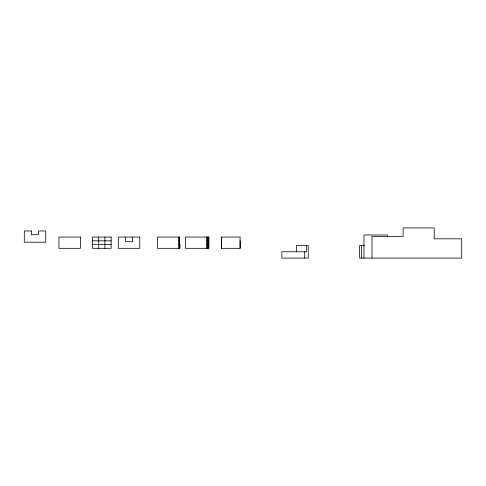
<?xml version="1.0" encoding="UTF-8"?>
<svg xmlns="http://www.w3.org/2000/svg" width="486" height="486" viewBox="0 0 486 486"><rect width="100%" height="100%" fill="white"/><g stroke="black" fill="none" stroke-linecap="round" stroke-linejoin="round"><path stroke-width="0.73" d="M92.486 240.819L111.124 240.819M178.787 240.819L179.607 240.819M206.653 240.819L208.895 240.819M221.397 240.819L221.659 248.322M240.12 240.819L240.206 248.322L221.397 248.322L221.397 237.065L240.12 237.065L240.029 248.322M92.486 244.567L111.124 244.567M178.787 244.567L180.02 244.567L180.02 248.322L157.409 248.322L157.409 237.065L179.607 237.065L179.607 248.322M206.653 244.567L208.895 244.567M364.47 245.473L359.64 245.473L359.64 258.096L461.7 258.096L461.7 238.814L434.229 238.814L434.229 227.904L403.113 227.904L403.113 236.396L371.99 236.396L371.99 258.096M387.391 236.494L387.391 234.999L363.959 234.999L363.959 258.096M361.639 245.473L361.639 258.096M306.478 245.473L306.478 251.784L281.868 251.784L281.868 258.096L308.239 258.096L308.239 245.473L296.515 245.473L296.515 251.784M304.722 251.784L304.722 258.096M221.567 244.567L221.567 248.322M221.482 237.065L221.482 248.322M208.148 237.065L208.148 248.322M207.4 237.065L207.4 248.322M206.653 237.065L206.653 248.322M179.2 237.065L179.2 248.322M178.787 237.065L178.787 248.322M132.593 237.065L132.593 241.688L125.455 241.688L125.455 237.065M104.909 237.065L104.909 248.322M98.694 237.065L98.694 248.322M31.438 230.965L24.3 230.965L24.3 242.222L45.72 242.222L45.72 230.965L38.582 230.965L38.582 234.714L31.438 234.714L31.438 230.965M80.378 237.065L58.958 237.065L58.958 248.322L80.378 248.322L80.378 237.065M111.124 237.065L92.486 237.065L92.486 248.322L111.124 248.322L111.124 237.065M139.731 237.065L118.311 237.065L118.311 248.322L139.731 248.322L139.731 237.065M208.895 237.065L185.391 237.065L185.391 248.322L208.895 248.322L208.895 237.065"/></g></svg>
